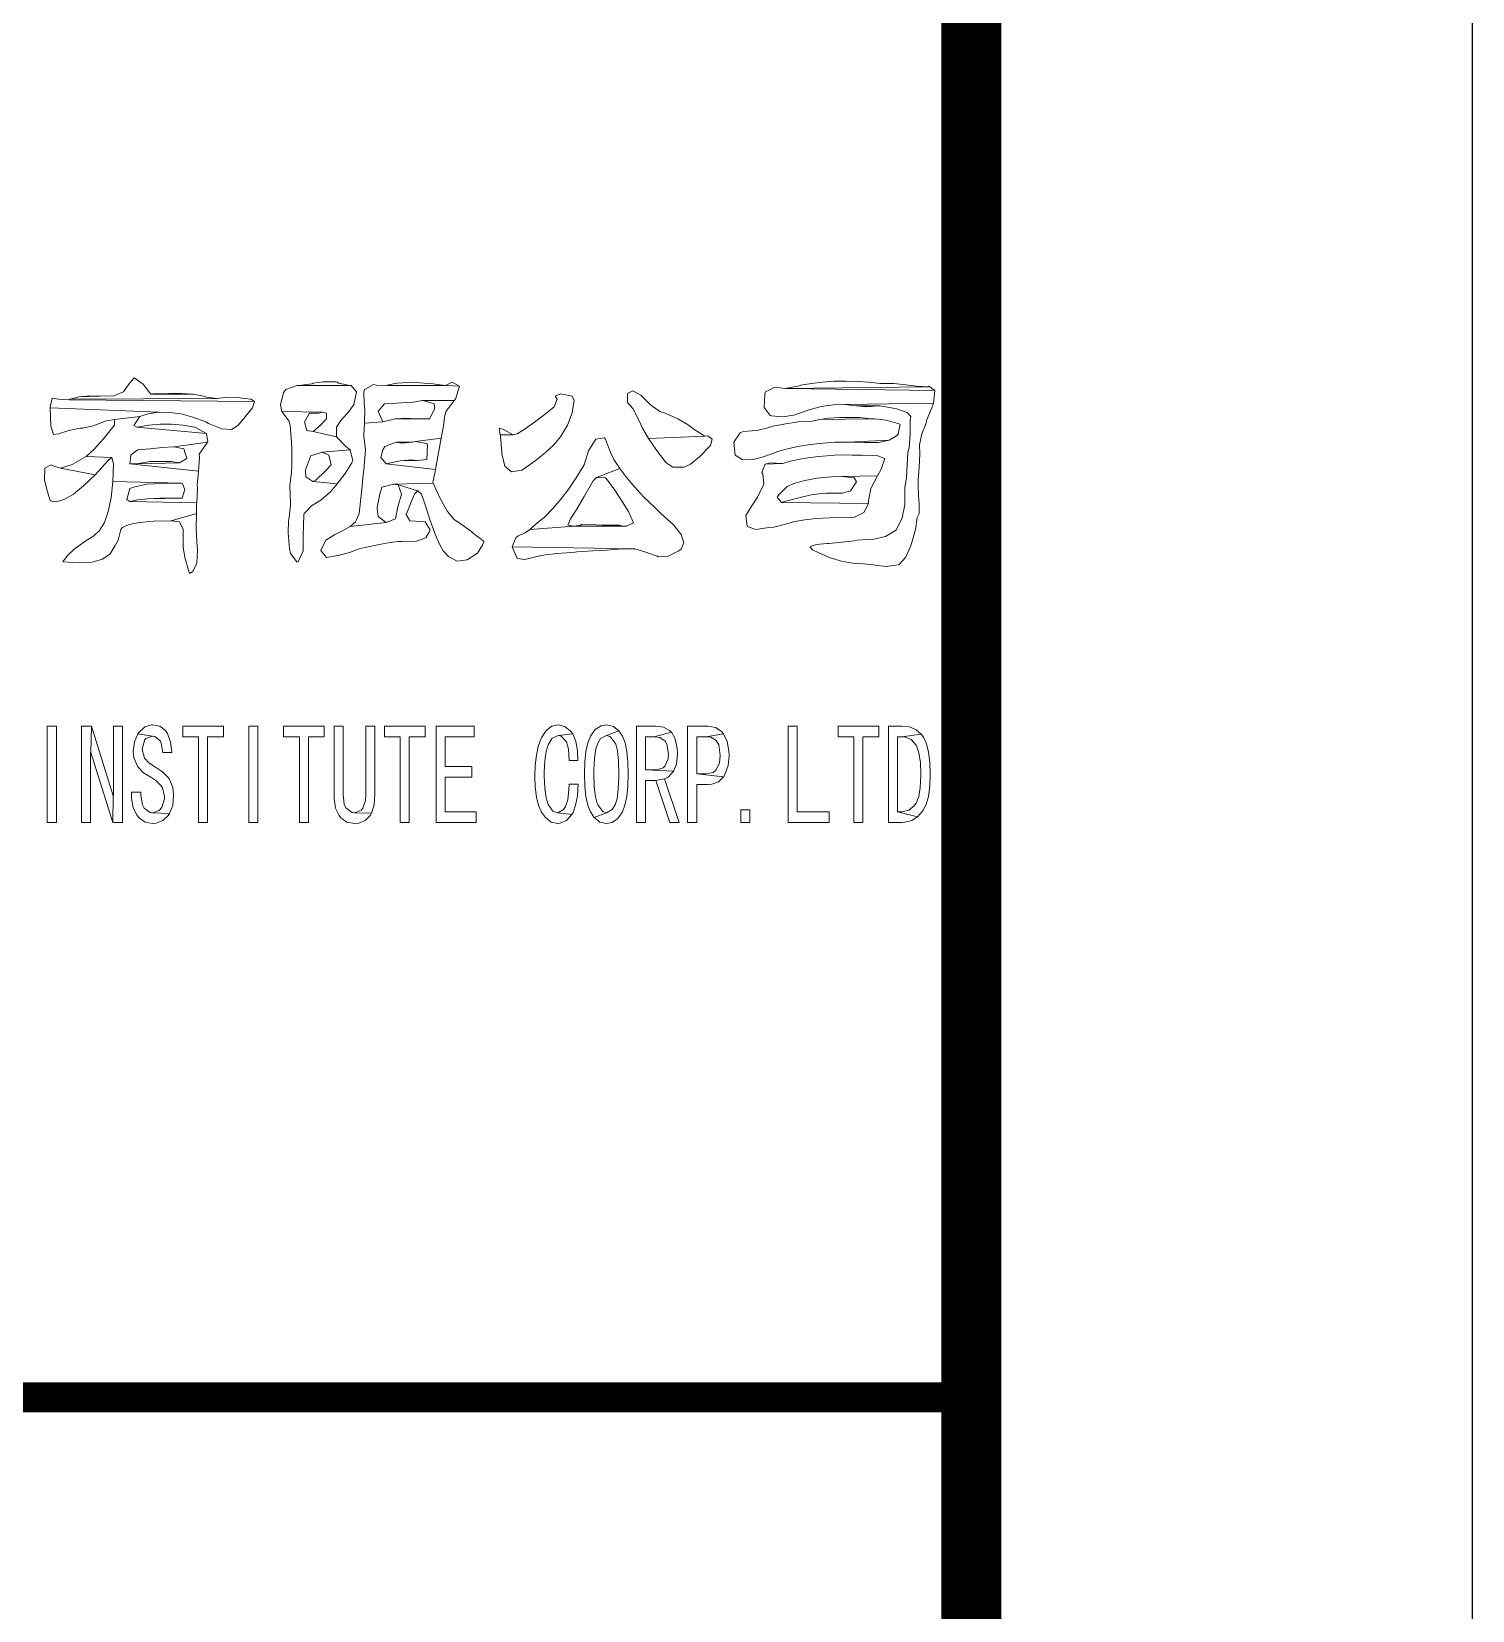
# Model space of a CAD drawing. Extents: x 0 to 1472, y -2 to 594.
# Drawn here: x 1443 to 1471.75, y 519.75 to 551.26 of the extents above; entities that cross this region are included whole.
import ezdxf

# ---------------------------------------------------------------- set-up
doc = ezdxf.new("R2010")
doc.units = 0
doc.header["$LTSCALE"] = 10
doc.header["$MEASUREMENT"] = 0
doc.layers.add('BTTK', color=7, linetype='Continuous')

# ---------------------------------------------------------------- blocks, each defined once
blk = doc.blocks.new('2017-0911-140129')
at = {"lineweight": 0}
for points in [[(-16.705, 20.347), (-16.811, 20.218), (-16.918, 20.071), (-17.113, 19.99), (-17.388, 19.983), (-17.811, 19.968), (-17.983, 19.921), (-15.055, 19.932), (-15.26, 19.961), (-15.349, 19.987), (-15.529, 20.02), (-16.374, 20.023), (-16.525, 20.218)], [(-12.38, 20.2), (-12.405, 20.196), (-13.456, 20.192), (-13.677, 20.112), (-13.724, 20.053), (-13.783, 19.81), (-13.758, 19.674), (-12.956, 19.66), (-12.865, 19.641), (-12.865, 19.531), (-13.008, 19.384), (-13.137, 19.274), (-12.666, 19.167), (-12.666, 19.362), (-12.585, 19.498), (-12.413, 19.682), (-12.324, 19.818), (-12.269, 20.067)], [(-12.934, 20.266), (-13.137, 20.24), (-13.155, 20.229), (-13.368, 20.2), (-13.456, 20.192), (-12.405, 20.196), (-12.629, 20.24), (-12.648, 20.262), (-12.677, 20.266)], [(-11.928, 20.214), (-12.108, 20.112), (-12.126, 20.067), (-12.126, 20.005), (-12.108, 19.748), (-12.1, 19.718), (-12.108, 19.446), (-11.747, 19.469), (-11.836, 19.682), (-11.711, 19.832), (-11.545, 19.836), (-11.277, 19.854), (-11.141, 19.865), (-10.954, 19.898), (-10.322, 19.898), (-10.296, 19.921), (-10.215, 20.178), (-10.491, 20.196), (-11.659, 20.196), (-11.872, 20.2)], [(-11.244, 20.255), (-11.465, 20.24), (-11.656, 20.2), (-11.659, 20.196), (-10.491, 20.196), (-10.7, 20.218), (-10.741, 20.226), (-11.005, 20.251)], [(-10.358, 20.262), (-10.491, 20.196), (-10.215, 20.178)], [(-2.506, 20.284), (-2.741, 20.281), (-2.969, 20.262), (-3.189, 20.237), (-3.402, 20.2), (-3.432, 20.189), (-3.711, 20.134), (-0.867, 20.17), (-1.094, 20.178), (-1.304, 20.207), (-1.543, 20.233), (-1.822, 20.233), (-2.05, 20.262), (-2.259, 20.277)], [(-0.845, 20.178), (-0.867, 20.17), (-3.711, 20.134), (-0.727, 20.093)], [(-1.727, 20.24), (-1.822, 20.233), (-1.543, 20.233)], [(-18.344, 19.939), (-18.38, 19.77), (-18.38, 19.748), (-16.22, 19.66), (-16.003, 19.656), (-15.771, 19.627), (-15.532, 19.564), (-15.279, 19.469), (-15.224, 19.439), (-14.955, 19.329), (-14.757, 19.318), (-14.632, 19.402), (-14.526, 19.531), (-14.342, 19.748), (-14.305, 19.876), (-18.002, 19.909), (-18.219, 19.921)], [(-14.845, 19.961), (-15.055, 19.932), (-17.983, 19.921), (-18.002, 19.909), (-14.305, 19.876), (-14.379, 19.921), (-14.559, 19.939), (-14.61, 19.954)], [(-17.568, 19.987), (-17.811, 19.968), (-17.388, 19.983)], [(-16.017, 20.038), (-16.326, 20.027), (-16.374, 20.023), (-15.529, 20.02), (-15.753, 20.034)], [(-10.322, 19.898), (-10.954, 19.898), (-10.943, 19.895), (-10.719, 19.832), (-10.704, 19.737), (-10.81, 19.531), (-11.097, 19.531), (-11.523, 19.52), (-11.747, 19.469), (-12.108, 19.446), (-12.126, 19.211), (-12.122, 19.186), (-12.089, 18.91), (-12.093, 18.829), (-12.126, 18.502), (-12.137, 18.41), (-12.163, 18.116), (-12.181, 17.94), (-12.214, 17.642), (-12.269, 17.514), (-12.288, 17.473), (-12.394, 17.378), (-11.678, 17.458), (-11.836, 17.58), (-11.854, 17.749), (-11.854, 17.76), (-11.803, 18.028), (-11.766, 18.164), (-11.531, 18.223), (-10.737, 18.245), (-10.744, 18.26), (-10.7, 18.48), (-10.693, 18.52), (-11.678, 18.631), (-11.784, 18.759), (-11.747, 18.91), (-11.707, 18.976), (-11.476, 19.061), (-11.152, 19.061), (-11.09, 19.075), (-10.579, 19.141), (-10.535, 19.388), (-10.505, 19.597), (-10.483, 19.682)], [(-8.198, 20.027), (-8.304, 19.983), (-8.268, 19.921), (-8.323, 19.77), (-8.499, 19.627), (-8.716, 19.461), (-8.903, 19.329), (-9.061, 19.233), (-9.146, 19.211), (-9.403, 19.211), (-9.396, 19.175), (-9.37, 18.866), (-9.366, 18.836), (-9.311, 18.587), (-9.179, 18.473), (-8.973, 18.502), (-8.936, 18.524), (-8.705, 18.689), (-8.503, 18.851), (-8.334, 19.009), (-8.198, 19.167), (-8.058, 19.406), (-7.966, 19.652), (-7.926, 19.898), (-7.963, 19.983)], [(-6.754, 20.09), (-6.86, 20.038), (-6.864, 19.854), (-6.754, 19.733), (-6.629, 19.491), (-6.559, 19.34), (-6.441, 19.138), (-5.32, 19.182), (-5.53, 19.318), (-5.651, 19.41), (-5.857, 19.527), (-6.107, 19.641), (-6.213, 19.678), (-6.404, 19.807), (-6.592, 20.005)], [(-3.92, 20.159), (-4.108, 20.067), (-4.119, 20.023), (-4.133, 19.755), (-4.016, 19.597), (-3.99, 19.59), (-3.766, 19.568), (-3.542, 19.601), (-3.314, 19.682), (-3.215, 19.718), (-2.987, 19.777), (-2.759, 19.81), (-2.531, 19.814), (-0.756, 19.843), (-0.727, 20.093), (-3.711, 20.134), (-3.873, 20.156)], [(-18.38, 19.748), (-18.369, 19.384), (-18.314, 19.215), (-18.219, 19.233), (-18.013, 19.299), (-17.785, 19.34), (-17.73, 19.344), (-17.524, 19.388), (-17.263, 19.491), (-17.098, 19.513), (-16.594, 19.575), (-16.425, 19.627), (-16.22, 19.66)], [(-16.594, 19.575), (-17.098, 19.513), (-17.098, 19.402), (-17.105, 19.399), (-17.315, 19.13), (-17.502, 18.925), (-17.664, 18.778), (-17.153, 18.759), (-17.116, 18.631), (-17.131, 18.278), (-15.749, 18.245), (-15.694, 18.116), (-15.749, 17.944), (-16.436, 17.932), (-16.635, 17.91), (-16.793, 17.881), (-15.455, 17.852), (-15.441, 18.138), (-15.448, 18.208), (-15.422, 18.48), (-15.422, 18.484), (-16.793, 18.631), (-16.774, 18.803), (-16.723, 18.844), (-16.631, 18.91), (-16.627, 18.914), (-16.396, 18.932), (-16.198, 18.954), (-16.164, 18.958), (-15.911, 18.969), (-15.242, 19.061), (-15.238, 19.072), (-15.264, 19.237), (-16.65, 19.362), (-16.716, 19.395)], [(-13.758, 19.674), (-13.622, 19.491), (-13.596, 19.402), (-13.566, 19.061), (-13.563, 18.954), (-13.559, 18.623), (-13.566, 18.436), (-13.574, 18.418), (-13.6, 18.19), (-13.585, 17.859), (-13.589, 17.797), (-13.622, 17.514), (-13.625, 17.492), (-13.633, 17.256), (-13.603, 16.933), (-13.585, 16.845), (-13.46, 16.676), (-13.434, 16.679), (-13.335, 16.893), (-13.335, 16.915), (-13.335, 17.212), (-13.324, 17.385), (-13.317, 17.62), (-13.313, 17.642), (-13.17, 17.793), (-12.982, 17.903), (-12.791, 18.072), (-12.655, 18.234), (-13.14, 18.278), (-13.28, 18.373), (-13.284, 18.513), (-13.188, 18.781), (-13.181, 18.792), (-12.956, 18.866), (-12.394, 18.91), (-12.482, 18.976), (-12.666, 19.167), (-13.137, 19.274), (-13.261, 19.296), (-13.306, 19.469), (-13.206, 19.641), (-13.026, 19.641), (-12.956, 19.66)], [(-11.27, 19.542), (-11.494, 19.531), (-11.523, 19.52), (-11.097, 19.531)], [(-0.756, 19.843), (-2.531, 19.814), (-2.303, 19.792), (-1.837, 19.792), (-1.826, 19.788), (-1.488, 19.726), (-1.282, 19.656), (-1.205, 19.575), (-1.223, 19.502), (-1.223, 19.233), (-1.223, 19.226), (-1.241, 18.954), (-1.267, 18.866), (-1.278, 18.609), (-1.293, 18.351), (-1.33, 18.157), (-1.33, 18.079), (-1.33, 17.815), (-1.377, 17.554), (-1.491, 17.322), (-1.513, 17.304), (-1.715, 17.183), (-1.943, 17.128), (-2.065, 17.124), (-2.285, 17.106), (-2.329, 17.098), (-2.52, 17.073), (-2.844, 17.043), (-2.877, 17.04), (-3.097, 17.021), (-3.222, 16.977), (-3.167, 16.915), (-3.046, 16.852), (-2.814, 16.757), (-2.59, 16.69), (-2.37, 16.646), (-2.16, 16.635), (-1.943, 16.613), (-1.918, 16.606), (-1.701, 16.58), (-1.458, 16.613), (-1.44, 16.624), (-1.315, 16.764), (-1.205, 16.995), (-1.113, 17.322), (-1.08, 17.558), (-1.043, 17.642), (-1.043, 17.859), (-1.047, 17.885), (-1.061, 18.179), (-1.058, 18.307), (-1.043, 18.565), (-1.025, 18.825), (-1.036, 19.013), (-0.988, 19.233), (-0.9, 19.446), (-0.896, 19.494), (-0.789, 19.748)], [(-2.362, 19.557), (-2.631, 19.557), (-2.851, 19.542), (-3.024, 19.513), (-2.013, 19.527), (-2.23, 19.553)], [(-2.303, 19.792), (-2.3, 19.788), (-2.094, 19.77), (-1.837, 19.792)], [(-15.959, 19.424), (-16.19, 19.421), (-16.418, 19.402), (-16.65, 19.362), (-15.264, 19.237), (-15.496, 19.362), (-15.499, 19.362), (-15.727, 19.402)], [(-9.421, 19.34), (-9.403, 19.211), (-9.146, 19.211), (-9.333, 19.318)], [(-1.925, 19.531), (-2.013, 19.527), (-3.024, 19.513), (-3.174, 19.48), (-3.457, 19.469), (-3.494, 19.465), (-3.704, 19.432), (-3.961, 19.384), (-4.064, 19.347), (-4.28, 19.299), (-4.556, 19.274), (-4.611, 19.248), (-4.736, 19.061), (-4.71, 18.803), (-4.574, 18.715), (-4.383, 18.712), (-4.122, 18.781), (-4.071, 18.803), (-4.034, 18.814), (-3.843, 18.881), (-3.641, 18.939), (-3.428, 18.983), (-3.2, 19.02), (-2.965, 19.046), (-2.719, 19.061), (-2.461, 19.064), (-1.638, 19.101), (-1.491, 19.189), (-1.462, 19.226), (-1.422, 19.424), (-1.469, 19.439), (-1.697, 19.502)], [(-15.242, 19.061), (-15.911, 18.969), (-15.712, 18.932), (-15.657, 18.737), (-15.801, 18.653), (-16.65, 18.631), (-16.793, 18.631), (-15.422, 18.484), (-15.404, 18.759), (-15.407, 18.822)], [(-12.394, 18.91), (-12.956, 18.866), (-12.82, 18.803), (-12.773, 18.609), (-12.887, 18.495), (-13.081, 18.307), (-13.14, 18.278), (-12.655, 18.234), (-12.497, 18.44), (-12.361, 18.653), (-12.343, 18.693)], [(-10.579, 19.141), (-11.09, 19.075), (-10.866, 19.039), (-10.855, 19.006), (-10.866, 18.715), (-11.064, 18.697), (-11.395, 18.689), (-11.674, 18.631), (-11.678, 18.631), (-10.693, 18.52), (-10.63, 18.851)], [(-11.152, 19.061), (-11.476, 19.061), (-11.373, 19.042)], [(-7.323, 19.152), (-7.496, 19.123), (-7.584, 18.976), (-7.639, 18.888), (-7.727, 18.609), (-7.746, 18.579), (-7.885, 18.351), (-8.032, 18.135), (-8.187, 17.932), (-8.348, 17.738), (-8.521, 17.558), (-8.635, 17.473), (-8.811, 17.322), (-7.926, 17.385), (-8.054, 17.407), (-7.999, 17.536), (-7.97, 17.572), (-7.867, 17.738), (-7.724, 17.977), (-7.547, 18.289), (-7.481, 18.359), (-7.014, 18.539), (-7.132, 18.715), (-7.202, 18.859), (-7.297, 19.123)], [(-5.258, 19.189), (-5.32, 19.182), (-6.441, 19.138), (-6.283, 18.906), (-6.088, 18.653), (-5.956, 18.565), (-5.728, 18.565), (-5.607, 18.627), (-5.423, 18.77), (-5.206, 18.994), (-5.17, 19.123)], [(-1.638, 19.101), (-2.461, 19.064), (-2.197, 19.061), (-2.138, 19.057), (-1.855, 19.057)], [(-18.362, 18.609), (-18.487, 18.546), (-18.498, 18.315), (-18.45, 18.116), (-18.432, 18.05), (-18.38, 17.899), (-18.355, 17.888), (-18.237, 17.877), (-18.09, 17.925), (-17.917, 18.028), (-17.715, 18.193), (-17.484, 18.414), (-18.178, 18.542), (-18.307, 18.587)], [(-17.664, 18.778), (-17.803, 18.697), (-17.943, 18.62), (-18.178, 18.542), (-17.484, 18.414), (-17.226, 18.697), (-17.153, 18.759)], [(-15.966, 18.675), (-16.396, 18.675), (-16.425, 18.671), (-16.65, 18.631), (-15.801, 18.653)], [(-11.174, 18.708), (-11.395, 18.689), (-11.064, 18.697)], [(-2.506, 18.811), (-2.733, 18.803), (-3.042, 18.781), (-3.218, 18.759), (-3.465, 18.719), (-3.637, 18.675), (-3.766, 18.638), (-4.111, 18.623), (-4.178, 18.458), (-4.163, 18.432), (-4.141, 18.223), (-4.269, 17.966), (-4.394, 17.771), (-4.501, 17.602), (-4.472, 17.381), (-4.302, 17.322), (-4.258, 17.326), (-4.034, 17.363), (-3.939, 17.37), (-3.711, 17.429), (-3.685, 17.436), (-3.523, 17.48), (-3.325, 17.514), (-3.094, 17.539), (-2.825, 17.554), (-2.52, 17.558), (-2.333, 17.569), (-2.142, 17.657), (-2.05, 17.837), (-3.788, 17.863), (-3.873, 17.966), (-3.839, 18.013), (-3.674, 18.179), (-3.523, 18.245), (-3.321, 18.3), (-3.075, 18.344), (-2.789, 18.373), (-2.575, 18.377), (-1.87, 18.395), (-1.8, 18.524), (-1.727, 18.737), (-1.73, 18.741), (-1.877, 18.796), (-2.179, 18.803), (-2.377, 18.803)], [(-4.016, 18.653), (-4.111, 18.623), (-3.766, 18.638)], [(-17.131, 18.278), (-17.168, 17.951), (-17.223, 17.679), (-17.3, 17.462), (-17.396, 17.3), (-17.513, 17.194), (-17.693, 17.08), (-17.903, 16.929), (-18.039, 16.804), (-18.127, 16.676), (-17.803, 16.657), (-17.546, 16.668), (-17.34, 16.731), (-17.186, 16.837), (-17.083, 16.999), (-17.028, 17.106), (-16.973, 17.322), (-16.936, 17.359), (-16.808, 17.418), (-16.602, 17.458), (-16.322, 17.484), (-15.966, 17.492), (-15.459, 17.642), (-15.459, 17.837), (-15.455, 17.852), (-16.793, 17.881), (-16.852, 17.918), (-16.793, 18.138), (-16.69, 18.175), (-16.451, 18.223), (-16.447, 18.223), (-16.308, 18.234), (-16.073, 18.241), (-15.749, 18.245)], [(-7.014, 18.539), (-7.481, 18.359), (-7.297, 18.351), (-7.257, 18.304), (-7.114, 18.109), (-6.952, 17.859), (-6.845, 17.686), (-6.842, 17.683), (-6.739, 17.451), (-6.882, 17.385), (-6.952, 17.385), (-7.926, 17.385), (-8.811, 17.322), (-8.9, 17.256), (-9.043, 17.194), (-9.091, 17.157), (-9.164, 16.977), (-6.72, 16.933), (-6.717, 16.933), (-6.515, 16.874), (-6.268, 16.786), (-6.257, 16.775), (-6.052, 16.786), (-6.052, 16.786), (-5.835, 16.893), (-5.791, 16.929), (-5.739, 17.058), (-5.791, 17.22), (-5.941, 17.414), (-6.195, 17.642), (-6.331, 17.771), (-6.533, 17.969), (-6.713, 18.164), (-6.875, 18.355)], [(-1.87, 18.395), (-2.575, 18.377), (-2.34, 18.351), (-2.292, 18.271), (-2.41, 18.094), (-2.572, 18.043), (-2.983, 18.039), (-3.193, 18.01), (-3.443, 17.955), (-3.729, 17.881), (-3.788, 17.863), (-2.05, 17.837), (-2.054, 17.896), (-2.006, 18.138)], [(-11.435, 18.215), (-11.369, 18.028), (-11.442, 17.771), (-11.494, 17.536), (-11.678, 17.458), (-12.394, 17.378), (-12.578, 17.278), (-12.629, 17.256), (-12.703, 17.22), (-12.883, 17.106), (-12.979, 16.9), (-12.865, 16.764), (-12.637, 16.804), (-12.409, 16.863), (-12.214, 16.933), (-12.097, 16.962), (-11.817, 17.021), (-11.6, 17.062), (-11.442, 17.084), (-11.071, 17.091), (-10.888, 17.157), (-10.81, 17.278), (-10.796, 17.315), (-10.899, 17.473), (-10.972, 17.48), (-11.207, 17.492), (-11.277, 17.62), (-11.226, 17.749), (-11.218, 17.771), (-11.115, 18.028), (-11.046, 18.094)], [(-10.737, 18.245), (-11.531, 18.223), (-11.435, 18.215), (-11.046, 18.094), (-10.972, 18.028), (-10.906, 17.83), (-10.796, 17.499), (-10.697, 17.231), (-10.612, 17.029), (-10.538, 16.893), (-10.436, 16.779), (-10.259, 16.69), (-10.064, 16.716), (-9.855, 16.848), (-9.748, 17.021), (-9.73, 17.084), (-9.781, 17.128), (-9.928, 17.234), (-9.965, 17.275), (-10.178, 17.429), (-10.314, 17.517), (-10.454, 17.683), (-10.594, 17.925)], [(-2.807, 18.05), (-2.811, 18.05), (-2.983, 18.039), (-2.572, 18.043)], [(-15.911, 17.947), (-16.194, 17.947), (-16.436, 17.932), (-15.749, 17.944)], [(-15.459, 17.642), (-15.966, 17.492), (-15.801, 17.477), (-15.731, 17.322), (-15.731, 17.304), (-15.731, 16.97), (-15.694, 16.764), (-15.621, 16.507), (-15.602, 16.441), (-15.532, 16.485), (-15.455, 16.65), (-15.441, 16.915), (-15.455, 17.073), (-15.466, 17.345)], [(-7.764, 17.429), (-7.801, 17.407), (-7.926, 17.385), (-6.952, 17.385), (-7.025, 17.407), (-7.367, 17.407), (-7.61, 17.422)], [(-11.071, 17.091), (-11.442, 17.084), (-11.365, 17.08)], [(-9.164, 16.977), (-9.061, 16.742), (-8.911, 16.72), (-8.646, 16.786), (-8.635, 16.79), (-8.503, 16.815), (-8.26, 16.845), (-7.907, 16.87), (-7.871, 16.874), (-7.551, 16.896), (-7.275, 16.911), (-7.048, 16.926), (-6.86, 16.933), (-6.72, 16.933)], [(-18.259, 11.476), (-18.439, 11.476), (-18.439, 13.398), (-18.259, 13.398), (-18.259, 11.476)], [(-17.557, 13.398), (-17.756, 13.398), (-17.756, 11.476), (-17.576, 11.476), (-17.576, 12.872), (-17.568, 12.872)], [(-17.557, 13.398), (-17.568, 12.872), (-17.135, 11.476), (-17.127, 12.005)], [(-16.94, 13.398), (-17.12, 13.398), (-17.12, 12.005), (-17.127, 12.005), (-17.135, 11.476), (-16.94, 11.476)], [(-16.631, 13.244), (-16.701, 13.086), (-16.727, 12.894), (-16.712, 12.762), (-16.639, 12.6), (-16.62, 12.571), (-16.517, 12.468), (-16.374, 12.376), (-16.271, 12.31), (-16.168, 12.207), (-16.142, 12.167), (-16.098, 11.994), (-16.098, 11.943), (-16.153, 11.77), (-16.205, 11.711), (-16.341, 11.667), (-15.999, 11.656), (-15.937, 11.814), (-15.918, 12.016), (-15.937, 12.178), (-16.01, 12.343), (-16.036, 12.376), (-16.142, 12.483), (-16.278, 12.578), (-16.414, 12.667), (-16.499, 12.758), (-16.547, 12.928), (-16.543, 12.961), (-16.492, 13.13), (-16.473, 13.148), (-16.341, 13.196)], [(-16.341, 13.42), (-16.363, 13.42), (-16.495, 13.38), (-16.609, 13.277), (-16.631, 13.244), (-16.341, 13.196), (-16.293, 13.188), (-16.183, 13.097), (-16.164, 13.056), (-16.135, 12.872), (-15.955, 12.872), (-15.955, 12.887), (-15.981, 13.075), (-16.043, 13.251), (-16.084, 13.31), (-16.194, 13.394)], [(-14.926, 13.398), (-15.735, 13.398), (-15.735, 13.185), (-15.422, 13.185), (-15.422, 11.476), (-15.242, 11.476), (-15.242, 13.185), (-14.926, 13.185)], [(-14.235, 11.476), (-14.415, 11.476), (-14.415, 13.398), (-14.235, 13.398), (-14.235, 11.476)], [(-12.916, 13.398), (-13.724, 13.398), (-13.724, 13.185), (-13.408, 13.185), (-13.408, 11.476), (-13.228, 11.476), (-13.228, 13.185), (-12.916, 13.185)], [(-12.538, 13.398), (-12.718, 13.398), (-12.718, 12.038), (-12.714, 11.954), (-12.685, 11.763), (-12.615, 11.612), (-12.574, 11.557), (-12.46, 11.48), (-12.31, 11.454), (-12.225, 11.461), (-12.093, 11.513), (-11.994, 11.612), (-11.968, 11.663), (-12.31, 11.667), (-12.357, 11.674), (-12.475, 11.759), (-12.512, 11.836), (-12.538, 12.038)], [(-11.902, 13.398), (-12.082, 13.398), (-12.082, 12.038), (-12.089, 11.913), (-12.144, 11.759), (-12.177, 11.719), (-12.31, 11.667), (-11.968, 11.663), (-11.917, 11.829), (-11.902, 12.038)], [(-10.902, 13.398), (-11.711, 13.398), (-11.711, 13.185), (-11.398, 13.185), (-11.398, 11.476), (-11.218, 11.476), (-11.218, 13.185), (-10.902, 13.185)], [(-9.921, 13.398), (-10.682, 13.398), (-10.682, 11.476), (-9.881, 11.476), (-9.881, 11.689), (-10.502, 11.689), (-10.502, 12.376), (-9.969, 12.376), (-9.969, 12.589), (-10.502, 12.589), (-10.502, 13.185), (-9.921, 13.185)], [(-8.245, 13.42), (-8.37, 13.394), (-8.481, 13.31), (-8.576, 13.163), (-8.591, 13.137), (-8.642, 12.99), (-8.679, 12.817), (-8.701, 12.611), (-8.708, 12.376), (-8.705, 12.185), (-8.679, 11.979), (-8.639, 11.81), (-8.576, 11.678), (-8.499, 11.572), (-8.385, 11.483), (-8.253, 11.454), (-8.205, 11.458), (-8.08, 11.516), (-7.97, 11.634), (-8.253, 11.667), (-8.348, 11.7), (-8.444, 11.836), (-8.484, 11.965), (-8.514, 12.156), (-8.521, 12.398), (-8.521, 12.476), (-8.51, 12.703), (-8.484, 12.891), (-8.444, 13.027), (-8.367, 13.155), (-8.245, 13.207), (-7.955, 13.24), (-7.999, 13.299), (-8.113, 13.391)], [(-7.955, 13.24), (-8.245, 13.207), (-8.183, 13.196), (-8.08, 13.086), (-8.04, 12.935), (-8.025, 12.714), (-7.852, 12.714), (-7.86, 12.905), (-7.893, 13.093)], [(-7.279, 13.42), (-7.389, 13.402), (-7.507, 13.328), (-7.602, 13.196), (-7.602, 13.196), (-7.654, 13.063), (-7.691, 12.894), (-7.713, 12.689), (-7.72, 12.442), (-7.72, 12.439), (-7.713, 12.196), (-7.691, 11.99), (-7.654, 11.821), (-7.602, 11.689), (-7.525, 11.572), (-7.279, 11.667), (-7.353, 11.693), (-7.452, 11.825), (-7.466, 11.851), (-7.503, 11.987), (-7.525, 12.185), (-7.533, 12.442), (-7.533, 12.516), (-7.518, 12.758), (-7.492, 12.942), (-7.452, 13.06), (-7.397, 13.148), (-7.279, 13.207), (-7.033, 13.306), (-7.143, 13.391)], [(-7.033, 13.306), (-7.279, 13.207), (-7.209, 13.188), (-7.106, 13.06), (-7.095, 13.038), (-7.062, 12.902), (-7.044, 12.703), (-7.036, 12.442), (-7.036, 12.376), (-7.048, 12.13), (-7.07, 11.946), (-7.106, 11.825), (-7.165, 11.73), (-7.279, 11.667), (-7.525, 11.572), (-7.415, 11.483), (-7.279, 11.454), (-7.169, 11.476), (-7.051, 11.553), (-6.959, 11.689), (-6.912, 11.821), (-6.875, 11.99), (-6.853, 12.196), (-6.849, 12.442), (-6.853, 12.685), (-6.875, 12.894), (-6.908, 13.063), (-6.959, 13.196)], [(-6.291, 13.398), (-6.684, 13.398), (-6.684, 11.476), (-6.5, 11.476), (-6.5, 12.31), (-6.298, 12.31), (-6.125, 12.343), (-6.052, 12.38), (-5.945, 12.501), (-6.5, 12.523), (-6.5, 13.185), (-6.327, 13.185), (-5.982, 13.277), (-6.022, 13.31), (-6.144, 13.376)], [(-5.982, 13.277), (-6.327, 13.185), (-6.217, 13.17), (-6.11, 13.097), (-6.077, 13.038), (-6.044, 12.847), (-6.052, 12.747), (-6.118, 12.6), (-6.151, 12.567), (-6.283, 12.523), (-6.5, 12.523), (-5.945, 12.501), (-5.886, 12.641), (-5.864, 12.847), (-5.868, 12.953), (-5.908, 13.141)], [(-5.251, 13.398), (-5.662, 13.398), (-5.662, 11.476), (-5.478, 11.476), (-5.478, 12.229), (-5.251, 12.229), (-5.181, 12.237), (-5.048, 12.284), (-4.946, 12.387), (-5.478, 12.442), (-5.478, 13.185), (-5.298, 13.185), (-4.946, 13.24), (-4.99, 13.295), (-5.107, 13.372)], [(-4.946, 13.24), (-5.298, 13.185), (-5.199, 13.174), (-5.089, 13.108), (-5.041, 13.023), (-5.015, 12.814), (-5.026, 12.667), (-5.089, 12.523), (-5.151, 12.472), (-5.298, 12.442), (-5.478, 12.442), (-4.946, 12.387), (-4.913, 12.446), (-4.854, 12.611), (-4.835, 12.814), (-4.839, 12.905), (-4.872, 13.093)], [(-3.476, 13.398), (-3.656, 13.398), (-3.656, 11.476), (-2.84, 11.476), (-2.84, 11.689), (-3.476, 11.689)], [(-1.848, 13.398), (-2.66, 13.398), (-2.66, 13.185), (-2.344, 13.185), (-2.344, 11.476), (-2.164, 11.476), (-2.164, 13.185), (-1.848, 13.185)], [(-1.385, 13.398), (-1.653, 13.398), (-1.653, 11.476), (-1.385, 11.476), (-1.33, 11.48), (-1.19, 11.516), (-1.072, 11.59), (-1.473, 11.689), (-1.473, 13.185), (-1.385, 13.185), (-0.999, 13.236), (-1.102, 13.324), (-1.234, 13.38)], [(-0.999, 13.236), (-1.385, 13.185), (-1.33, 13.181), (-1.201, 13.13), (-1.102, 13.016), (-1.094, 13.001), (-1.047, 12.861), (-1.017, 12.674), (-1.01, 12.431), (-1.01, 12.409), (-1.021, 12.174), (-1.05, 11.99), (-1.102, 11.858), (-1.135, 11.81), (-1.245, 11.722), (-1.385, 11.689), (-1.473, 11.689), (-1.072, 11.59), (-0.97, 11.704), (-0.966, 11.704), (-0.903, 11.832), (-0.856, 11.994), (-0.83, 12.196), (-0.819, 12.431), (-0.819, 12.435), (-0.83, 12.674), (-0.852, 12.876), (-0.896, 13.045), (-0.955, 13.174)], [(-6.125, 12.343), (-6.298, 12.31), (-6.015, 11.476), (-5.828, 11.476)], [(-16.576, 12.082), (-16.756, 12.082), (-16.756, 12.005), (-16.756, 11.954), (-16.723, 11.766), (-16.646, 11.612), (-16.602, 11.557), (-16.484, 11.48), (-16.341, 11.454), (-16.264, 11.461), (-16.131, 11.513), (-16.025, 11.612), (-15.999, 11.656), (-16.341, 11.667), (-16.385, 11.674), (-16.506, 11.759), (-16.543, 11.825), (-16.576, 12.016)], [(-7.845, 12.24), (-8.025, 12.24), (-8.029, 12.134), (-8.051, 11.924), (-8.098, 11.792), (-8.139, 11.733), (-8.253, 11.667), (-7.97, 11.634), (-7.948, 11.671), (-7.896, 11.818), (-7.86, 12.009)], [(-4.42, 11.476), (-4.6, 11.476), (-4.6, 11.726), (-4.42, 11.726), (-4.42, 11.476)]]:
    blk.add_lwpolyline(points, close=True, dxfattribs=at)

msp = doc.modelspace()

# ---------------------------------------------------------------- linework, layer by layer
at = {"layer": 'BTTK'}
msp.add_lwpolyline([(0, 0), (1471.75, 0), (1471.75, 594), (0, 594)], close=True, dxfattribs=at)
at = {"layer": 'BTTK', "const_width": 1.2}
msp.add_lwpolyline([(25, 10), (1461.75, 10), (1461.75, 584), (25, 584)], close=True, dxfattribs=at)
at = {"layer": 'BTTK'}
msp.add_lwpolyline([(1391.75, 10), (1461.75, 10), (1461.75, 584), (1391.75, 584)], dxfattribs=at)
at = {"layer": 'BTTK', "const_width": 0.6}
msp.add_lwpolyline([(1461.75, 524), (1391.75, 524)], dxfattribs=at)

# ---------------------------------------------------------------- block references
msp.add_blockref('2017-0911-140129', (1461.75, 524))

doc.saveas('drawing.dxf')
